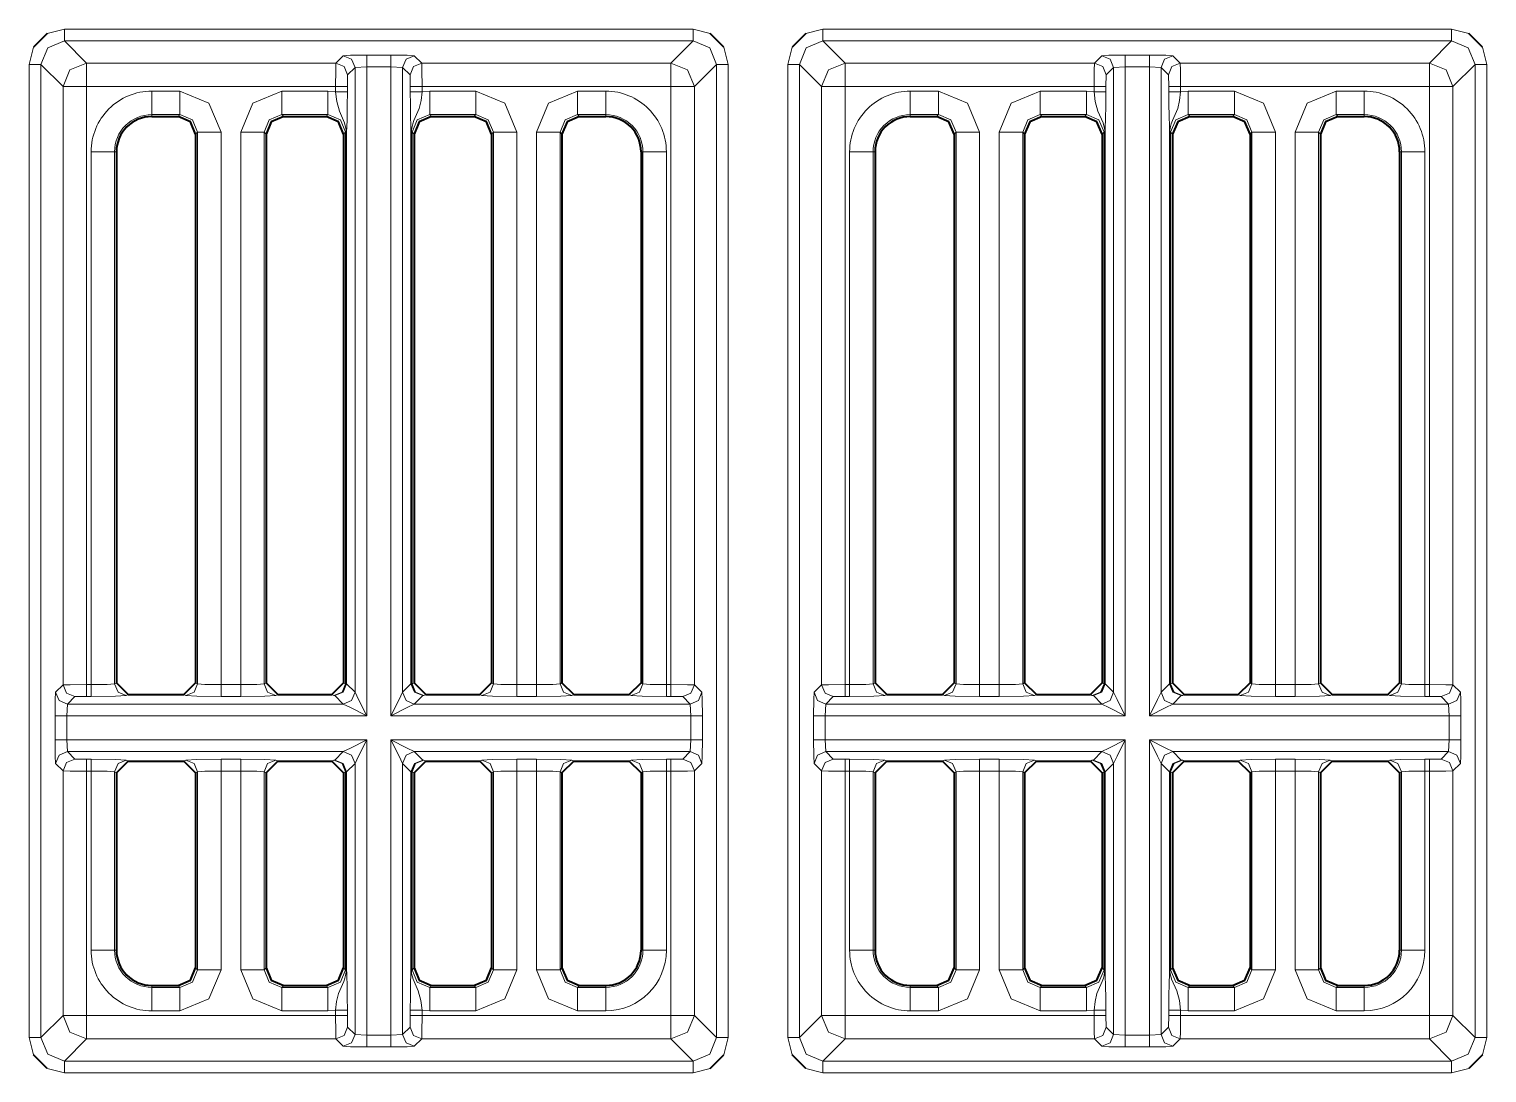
# Model space of a CAD drawing. Header units: millimetres. Extents: x 0 to 2941, y -405 to 1422.
# Drawn here: x 451.8 to 513.9, y 948 to 992.4 of the extents above; entities that cross this region are included whole.
import ezdxf

# ---------------------------------------------------------------- set-up
doc = ezdxf.new("R2010")
doc.units = ezdxf.units.MM
doc.layers.add('FINE', color=9, linetype='Continuous')
doc.layers.add('OUTLINE', color=7, linetype='Continuous')

msp = doc.modelspace()

# ---------------------------------------------------------------- linework, layer by layer
at = {"layer": 'FINE', "lineweight": 9}
for p, q in [((484.852, 992.239), (485.579, 992.427)), ((485.579, 992.427), (512.354, 992.427)), ((512.354, 992.427), (513.081, 992.239)), ((453.279, 991.927), (454.223, 990.984)), ((480.054, 991.927), (453.279, 991.927)), ((466.157, 991.325), (467.182, 991.325)), ((479.11, 990.984), (480.054, 991.927)), ((481.366, 991.655), (481.553, 990.928)), ((484.08, 990.928), (484.268, 991.655)), ((485.579, 991.927), (486.523, 990.984)), ((498.457, 991.325), (499.483, 991.325)), ((466.157, 990.824), (465.657, 990.799)), ((465.657, 964.201), (465.657, 990.799)), ((467.682, 990.799), (467.182, 990.824)), ((467.682, 990.799), (467.682, 964.201)), ((467.998, 990.484), (467.682, 990.799)), ((468.182, 991.299), (468.497, 990.984)), ((468.497, 990.984), (479.11, 990.984)), ((481.054, 990.928), (480.11, 989.984)), ((481.054, 949.503), (481.054, 990.928)), ((484.08, 949.503), (484.08, 990.928)), ((484.579, 990.928), (484.579, 949.503)), ((485.523, 989.984), (484.579, 990.928)), ((486.523, 990.984), (497.142, 990.984)), ((497.142, 990.984), (497.457, 991.299)), ((498.457, 990.824), (497.957, 990.799)), ((498.457, 990.824), (498.457, 963.201)), ((499.982, 990.799), (499.483, 990.824)), ((500.298, 990.484), (499.982, 990.799)), ((500.482, 991.299), (500.797, 990.984)), ((500.797, 990.984), (511.41, 990.984)), ((513.354, 990.928), (512.41, 989.984)), ((513.354, 949.503), (513.354, 990.928)), ((468.01, 989.984), (467.998, 990.484)), ((497.642, 990.484), (497.629, 989.984)), ((500.31, 989.984), (500.298, 990.484)), ((454.223, 989.984), (454.223, 964.529)), ((464.829, 989.984), (454.223, 989.984)), ((456.998, 989.789), (458.202, 989.789)), ((462.537, 989.789), (464.502, 989.789)), ((464.502, 989.789), (464.829, 989.758)), ((464.829, 989.758), (464.829, 989.984)), ((465.329, 989.984), (465.329, 989.758)), ((468.01, 989.758), (468.01, 989.984)), ((468.51, 989.984), (468.51, 989.758)), ((468.51, 989.758), (468.837, 989.789)), ((468.837, 989.789), (470.802, 989.789)), ((475.137, 989.789), (476.335, 989.789)), ((486.523, 989.984), (486.523, 964.529)), ((497.129, 989.984), (486.523, 989.984)), ((489.299, 989.789), (490.502, 989.789)), ((494.837, 989.789), (496.802, 989.789)), ((496.802, 989.789), (497.129, 989.758)), ((497.129, 989.758), (497.129, 989.984)), ((497.629, 989.984), (497.629, 989.758)), ((500.31, 989.758), (500.31, 989.984)), ((511.41, 989.984), (500.81, 989.984)), ((500.81, 989.984), (500.81, 989.758)), ((500.81, 989.758), (501.137, 989.789)), ((501.137, 989.789), (503.102, 989.789)), ((507.437, 989.789), (508.635, 989.789)), ((511.41, 964.529), (511.41, 989.984)), ((512.41, 989.984), (512.41, 964.516)), ((456.998, 988.79), (456.998, 988.708)), ((458.202, 988.79), (456.998, 988.79)), ((458.121, 988.708), (458.202, 988.79)), ((464.502, 988.79), (462.537, 988.79)), ((462.537, 988.79), (462.619, 988.708)), ((464.421, 988.708), (464.502, 988.79)), ((468.837, 988.79), (468.919, 988.708)), ((470.802, 988.79), (468.837, 988.79)), ((470.721, 988.708), (470.802, 988.79)), ((476.335, 988.79), (475.137, 988.79)), ((475.137, 988.79), (475.219, 988.708)), ((476.335, 988.708), (476.335, 988.79)), ((489.299, 988.79), (489.299, 988.708)), ((494.837, 988.79), (494.919, 988.708)), ((496.802, 988.79), (494.837, 988.79)), ((496.721, 988.708), (496.802, 988.79)), ((508.635, 988.79), (507.437, 988.79)), ((507.437, 988.79), (507.519, 988.708)), ((508.635, 988.708), (508.635, 988.79)), ((458.951, 988.041), (458.87, 987.959)), ((458.951, 964.566), (458.951, 988.041)), ((460.79, 964.529), (460.79, 988.041)), ((461.788, 988.041), (461.788, 964.566)), ((461.87, 987.959), (461.788, 988.041)), ((465.251, 988.041), (465.17, 987.959)), ((465.283, 964.558), (465.283, 988.041)), ((465.3, 988.041), (465.3, 964.558)), ((468.04, 964.558), (468.04, 988.041)), ((468.056, 988.041), (468.056, 964.558)), ((468.088, 988.041), (468.088, 964.566)), ((468.17, 987.959), (468.088, 988.041)), ((471.551, 988.041), (471.47, 987.959)), ((471.551, 964.566), (471.551, 988.041)), ((472.55, 988.041), (472.55, 964.529)), ((473.39, 964.529), (473.39, 988.041)), ((474.388, 988.041), (474.388, 964.566)), ((474.47, 987.959), (474.388, 988.041)), ((491.251, 988.041), (491.17, 987.959)), ((491.251, 964.566), (491.251, 988.041)), ((492.25, 988.041), (492.25, 964.529)), ((493.09, 964.529), (493.09, 988.041)), ((494.17, 987.959), (494.088, 988.041)), ((497.551, 988.041), (497.47, 987.959)), ((497.551, 964.566), (497.551, 988.041)), ((497.583, 964.558), (497.583, 988.041)), ((500.34, 964.558), (500.34, 988.041)), ((500.356, 988.041), (500.356, 964.558)), ((500.47, 987.959), (500.388, 988.041)), ((504.85, 988.041), (504.85, 964.529)), ((506.77, 987.959), (506.688, 988.041)), ((454.419, 964.529), (454.419, 987.208)), ((455.417, 987.208), (455.417, 964.566)), ((455.498, 987.208), (455.417, 987.208)), ((477.916, 987.208), (477.835, 987.208)), ((477.916, 964.566), (477.916, 987.208)), ((486.719, 964.529), (486.719, 987.208)), ((487.799, 987.208), (487.717, 987.208)), ((510.216, 987.208), (510.135, 987.208)), ((510.216, 964.566), (510.216, 987.208)), ((511.215, 987.208), (511.215, 964.529)), ((453.723, 964.016), (453.408, 963.701)), ((454.223, 964.029), (453.723, 964.016)), ((454.223, 964.529), (454.419, 964.529)), ((454.419, 964.029), (454.223, 964.029)), ((455.417, 964.566), (455.498, 964.607)), ((455.999, 964.107), (455.916, 964.066)), ((458.452, 964.066), (458.37, 964.107)), ((458.87, 964.607), (458.951, 964.566)), ((460.79, 964.029), (459.95, 964.029)), ((461.788, 964.566), (461.87, 964.607)), ((462.37, 964.107), (462.288, 964.066)), ((464.752, 964.066), (464.67, 964.107)), ((464.8, 964.058), (464.752, 964.066)), ((465.157, 963.701), (464.8, 964.058)), ((465.251, 964.566), (465.283, 964.558)), ((465.3, 964.558), (465.657, 964.201)), ((467.682, 964.201), (468.04, 964.558)), ((468.056, 964.558), (468.088, 964.566)), ((468.088, 964.566), (468.17, 964.607)), ((468.539, 964.058), (468.182, 963.701)), ((468.588, 964.066), (468.539, 964.058)), ((468.67, 964.107), (468.588, 964.066)), ((471.052, 964.066), (470.97, 964.107)), ((471.47, 964.607), (471.551, 964.566)), ((472.55, 964.529), (473.39, 964.529)), ((473.39, 964.029), (472.55, 964.029)), ((474.388, 964.566), (474.47, 964.607)), ((474.97, 964.107), (474.888, 964.066)), ((477.417, 964.066), (477.335, 964.107)), ((477.835, 964.607), (477.916, 964.566)), ((479.11, 964.029), (478.915, 964.029)), ((479.61, 964.016), (479.11, 964.029)), ((479.925, 963.701), (479.61, 964.016)), ((486.023, 964.016), (485.708, 963.701)), ((486.523, 964.029), (486.023, 964.016)), ((486.523, 964.529), (486.719, 964.529)), ((486.719, 964.029), (486.523, 964.029)), ((488.298, 964.107), (488.216, 964.066)), ((490.752, 964.066), (490.67, 964.107)), ((491.17, 964.607), (491.251, 964.566)), ((492.25, 964.529), (493.09, 964.529)), ((493.09, 964.029), (492.25, 964.029)), ((494.67, 964.107), (494.588, 964.066)), ((497.052, 964.066), (496.97, 964.107)), ((497.1, 964.058), (497.052, 964.066)), ((497.457, 963.701), (497.1, 964.058)), ((497.47, 964.607), (497.551, 964.566)), ((497.551, 964.566), (497.583, 964.558)), ((500.356, 964.558), (500.388, 964.566)), ((500.839, 964.058), (500.482, 963.701)), ((500.888, 964.066), (500.839, 964.058)), ((500.97, 964.107), (500.888, 964.066)), ((504.85, 964.529), (505.69, 964.529)), ((505.69, 964.029), (504.85, 964.029)), ((507.27, 964.107), (507.187, 964.066)), ((509.717, 964.066), (509.635, 964.107)), ((510.135, 964.607), (510.216, 964.566)), ((511.215, 964.529), (511.41, 964.529)), ((511.41, 964.029), (511.215, 964.029)), ((511.91, 964.016), (511.41, 964.029)), ((512.225, 963.701), (511.91, 964.016)), ((512.41, 964.516), (512.725, 964.201)), ((453.408, 963.701), (453.382, 963.201)), ((465.157, 963.701), (453.408, 963.701)), ((479.925, 963.701), (468.182, 963.701)), ((479.951, 963.201), (479.925, 963.701)), ((485.708, 963.701), (485.682, 963.201)), ((497.457, 963.701), (485.708, 963.701)), ((512.225, 963.701), (500.482, 963.701)), ((512.251, 963.201), (512.225, 963.701)), ((452.883, 962.175), (452.883, 963.201)), ((453.382, 963.201), (466.157, 963.201)), ((453.382, 963.201), (453.382, 962.175)), ((467.182, 963.201), (479.951, 963.201)), ((479.951, 962.175), (479.951, 963.201)), ((480.451, 963.201), (480.451, 962.175)), ((485.182, 962.175), (485.182, 963.201)), ((485.682, 963.201), (498.457, 963.201)), ((485.682, 963.201), (485.682, 962.175)), ((499.483, 963.201), (512.251, 963.201)), ((512.251, 962.175), (512.251, 963.201)), ((512.751, 963.201), (512.751, 962.175)), ((466.157, 962.175), (453.382, 962.175)), ((453.382, 962.175), (453.408, 961.675)), ((466.157, 962.175), (466.157, 949.606)), ((479.951, 962.175), (467.182, 962.175)), ((467.182, 949.606), (467.182, 962.175)), ((479.925, 961.675), (479.951, 962.175)), ((485.682, 962.175), (485.708, 961.675)), ((498.457, 962.175), (485.682, 962.175)), ((512.251, 962.175), (499.483, 962.175)), ((512.225, 961.675), (512.251, 962.175)), ((453.408, 961.675), (465.157, 961.675)), ((453.408, 961.675), (453.723, 961.36)), ((464.8, 961.318), (465.157, 961.675)), ((468.182, 961.675), (468.539, 961.318)), ((468.182, 961.675), (479.925, 961.675)), ((479.61, 961.36), (479.925, 961.675)), ((485.708, 961.675), (486.023, 961.36)), ((485.708, 961.675), (497.457, 961.675)), ((497.1, 961.318), (497.457, 961.675)), ((500.482, 961.675), (500.839, 961.318)), ((500.482, 961.675), (512.225, 961.675)), ((511.91, 961.36), (512.225, 961.675)), ((453.223, 960.86), (452.908, 961.176)), ((453.723, 961.36), (454.223, 961.348)), ((454.223, 961.348), (454.419, 961.348)), ((455.916, 961.31), (455.999, 961.269)), ((458.37, 961.269), (458.452, 961.31)), ((459.95, 961.348), (460.79, 961.348)), ((462.288, 961.31), (462.37, 961.269)), ((464.67, 961.269), (464.752, 961.31)), ((464.752, 961.31), (464.8, 961.318)), ((467.682, 961.176), (467.682, 949.632)), ((468.04, 960.819), (467.682, 961.176)), ((468.539, 961.318), (468.588, 961.31)), ((468.588, 961.31), (468.67, 961.269)), ((470.97, 961.269), (471.052, 961.31)), ((472.55, 961.348), (473.39, 961.348)), ((474.888, 961.31), (474.97, 961.269)), ((477.335, 961.269), (477.417, 961.31)), ((478.915, 961.348), (479.11, 961.348)), ((479.11, 961.348), (479.61, 961.36)), ((480.425, 961.176), (480.11, 960.86)), ((486.023, 961.36), (486.523, 961.348)), ((486.523, 961.348), (486.719, 961.348)), ((488.216, 961.31), (488.298, 961.269)), ((490.67, 961.269), (490.752, 961.31)), ((492.25, 961.348), (493.09, 961.348)), ((494.588, 961.31), (494.67, 961.269)), ((496.97, 961.269), (497.052, 961.31)), ((497.052, 961.31), (497.1, 961.318)), ((500.34, 960.819), (499.982, 961.176)), ((499.982, 961.176), (499.982, 949.632)), ((503.27, 961.269), (503.352, 961.31)), ((504.85, 961.348), (505.69, 961.348)), ((507.187, 961.31), (507.27, 961.269)), ((509.635, 961.269), (509.717, 961.31)), ((453.223, 950.447), (453.223, 960.86)), ((455.417, 960.81), (455.417, 953.222)), ((455.498, 960.77), (455.417, 960.81)), ((458.951, 960.81), (458.87, 960.77)), ((458.951, 952.39), (458.951, 960.81)), ((459.95, 960.847), (459.95, 952.39)), ((461.87, 960.77), (461.788, 960.81)), ((465.251, 960.81), (465.17, 960.77)), ((465.251, 952.39), (465.251, 960.81)), ((465.3, 960.819), (465.3, 952.39)), ((468.04, 952.39), (468.04, 960.819)), ((468.056, 960.819), (468.056, 952.39)), ((468.088, 960.81), (468.056, 960.819)), ((468.088, 960.81), (468.088, 952.39)), ((468.17, 960.77), (468.088, 960.81)), ((471.551, 960.81), (471.47, 960.77)), ((471.551, 952.39), (471.551, 960.81)), ((472.55, 960.847), (472.55, 952.39)), ((473.39, 960.847), (472.55, 960.847)), ((473.39, 952.39), (473.39, 960.847)), ((474.388, 960.81), (474.388, 952.39)), ((474.47, 960.77), (474.388, 960.81)), ((477.916, 960.81), (477.835, 960.77)), ((477.916, 953.222), (477.916, 960.81)), ((479.11, 960.847), (478.915, 960.847)), ((478.915, 960.847), (478.915, 953.222)), ((480.11, 960.86), (480.11, 950.447)), ((486.523, 960.847), (486.523, 950.447)), ((486.719, 960.847), (486.523, 960.847)), ((486.719, 953.222), (486.719, 960.847)), ((487.799, 960.77), (487.717, 960.81)), ((487.717, 960.81), (487.717, 953.222)), ((491.251, 960.81), (491.17, 960.77)), ((491.251, 952.39), (491.251, 960.81)), ((492.25, 960.847), (492.25, 952.39)), ((494.088, 960.81), (494.088, 952.39)), ((494.17, 960.77), (494.088, 960.81)), ((497.551, 960.81), (497.47, 960.77)), ((497.583, 960.819), (497.551, 960.81)), ((497.551, 952.39), (497.551, 960.81)), ((497.583, 952.39), (497.583, 960.819)), ((497.6, 960.819), (497.6, 952.39)), ((500.34, 952.39), (500.34, 960.819)), ((500.356, 960.819), (500.356, 952.39)), ((500.388, 960.81), (500.356, 960.819)), ((500.47, 960.77), (500.388, 960.81)), ((505.69, 952.39), (505.69, 960.847)), ((511.41, 960.847), (511.215, 960.847)), ((511.215, 960.847), (511.215, 953.222)), ((511.41, 950.447), (511.41, 960.847)), ((455.417, 953.222), (455.498, 953.222)), ((477.835, 953.222), (477.916, 953.222)), ((487.717, 953.222), (487.799, 953.222)), ((510.135, 953.222), (510.216, 953.222)), ((458.87, 952.471), (458.951, 952.39)), ((465.17, 952.471), (465.251, 952.39)), ((468.088, 952.39), (468.17, 952.471)), ((471.47, 952.471), (471.551, 952.39)), ((474.388, 952.39), (474.47, 952.471)), ((491.17, 952.471), (491.251, 952.39)), ((494.088, 952.39), (494.17, 952.471)), ((497.47, 952.471), (497.551, 952.39)), ((500.388, 952.39), (500.47, 952.471)), ((503.77, 952.471), (503.851, 952.39)), ((456.998, 951.722), (456.998, 951.641)), ((456.998, 951.641), (458.202, 951.641)), ((458.202, 951.641), (458.121, 951.722)), ((468.919, 951.722), (468.837, 951.641)), ((468.837, 951.641), (470.802, 951.641)), ((470.802, 951.641), (470.721, 951.722)), ((475.219, 951.722), (475.137, 951.641)), ((475.137, 951.641), (476.335, 951.641)), ((476.335, 951.641), (476.335, 951.722)), ((489.299, 951.722), (489.299, 951.641)), ((489.299, 951.641), (490.502, 951.641)), ((490.502, 951.641), (490.421, 951.722)), ((494.919, 951.722), (494.837, 951.641)), ((494.837, 951.641), (496.802, 951.641)), ((496.802, 951.641), (496.721, 951.722)), ((501.219, 951.722), (501.137, 951.641)), ((501.137, 951.641), (503.102, 951.641)), ((503.102, 951.641), (503.021, 951.722)), ((507.519, 951.722), (507.437, 951.641)), ((507.437, 951.641), (508.635, 951.641)), ((508.635, 951.641), (508.635, 951.722)), ((452.28, 949.503), (453.223, 950.447)), ((458.202, 950.643), (456.998, 950.643)), ((465.329, 950.673), (465.329, 950.447)), ((465.329, 950.447), (465.342, 949.947)), ((467.998, 949.947), (468.01, 950.447)), ((468.01, 950.447), (468.01, 950.673)), ((468.51, 950.673), (468.51, 950.447)), ((468.837, 950.643), (468.51, 950.673)), ((470.802, 950.643), (468.837, 950.643)), ((476.335, 950.643), (475.137, 950.643)), ((480.11, 950.447), (481.054, 949.503)), ((484.579, 949.503), (485.523, 950.447)), ((486.523, 950.447), (497.129, 950.447)), ((490.502, 950.643), (489.299, 950.643)), ((496.802, 950.643), (494.837, 950.643)), ((497.629, 950.673), (497.629, 950.447)), ((497.629, 950.447), (497.642, 949.947)), ((500.298, 949.947), (500.31, 950.447)), ((500.31, 950.447), (500.31, 950.673)), ((500.81, 950.673), (500.81, 950.447)), ((501.137, 950.643), (500.81, 950.673)), ((500.81, 950.447), (511.41, 950.447)), ((503.102, 950.643), (501.137, 950.643)), ((508.635, 950.643), (507.437, 950.643)), ((512.41, 950.447), (513.354, 949.503)), ((465.342, 949.947), (465.657, 949.632)), ((467.682, 949.632), (467.998, 949.947)), ((497.642, 949.947), (497.957, 949.632)), ((499.982, 949.632), (500.298, 949.947)), ((451.968, 948.776), (451.78, 949.503)), ((465.657, 949.632), (466.157, 949.606)), ((466.157, 949.606), (467.182, 949.606)), ((467.182, 949.106), (466.157, 949.106)), ((467.182, 949.606), (467.682, 949.632)), ((468.497, 949.447), (468.182, 949.132)), ((479.11, 949.447), (468.497, 949.447)), ((480.054, 948.503), (479.11, 949.447)), ((484.268, 948.776), (484.08, 949.503)), ((486.523, 949.447), (485.579, 948.503)), ((497.142, 949.447), (486.523, 949.447)), ((497.957, 949.632), (498.457, 949.606)), ((499.483, 949.606), (499.982, 949.632)), ((500.797, 949.447), (500.482, 949.132)), ((511.41, 949.447), (500.797, 949.447)), ((512.354, 948.503), (511.41, 949.447)), ((513.853, 949.503), (513.665, 948.776)), ((453.279, 948.503), (480.054, 948.503)), ((485.579, 948.503), (512.354, 948.503)), ((453.279, 948.003), (452.552, 948.191)), ((480.054, 948.003), (453.279, 948.003)), ((480.781, 948.191), (480.054, 948.003)), ((485.579, 948.003), (484.852, 948.191))]:
    msp.add_line(p, q, dxfattribs=at)
for points in [[(452.552, 992.239), (453.279, 992.427), (480.054, 992.427), (480.781, 992.239)], [(453.279, 992.427), (453.279, 992.078), (453.279, 991.927)], [(480.054, 992.427), (480.054, 992.078), (480.054, 991.927)], [(485.579, 992.427), (485.579, 992.078), (485.579, 991.927)], [(512.354, 992.427), (512.354, 992.078), (512.354, 991.927)], [(451.78, 949.503), (451.78, 990.928), (451.968, 991.655)], [(453.279, 991.927), (452.572, 991.635), (452.28, 990.928)], [(465.157, 991.299), (465.459, 991.317), (466.157, 991.325)], [(466.157, 990.824), (466.157, 991.174), (466.157, 991.325)], [(467.182, 990.824), (467.182, 991.174), (467.182, 991.325)], [(467.182, 991.325), (467.88, 991.317), (468.182, 991.299)], [(481.054, 990.928), (480.761, 991.635), (480.054, 991.927)], [(485.579, 991.927), (484.872, 991.635), (484.579, 990.928)], [(511.41, 990.984), (512.354, 991.927), (485.579, 991.927)], [(497.457, 991.299), (497.759, 991.317), (498.457, 991.325)], [(498.457, 990.824), (498.457, 991.174), (498.457, 991.325)], [(499.483, 990.824), (499.483, 991.174), (499.483, 991.325)], [(499.483, 991.325), (500.18, 991.317), (500.482, 991.299)], [(513.354, 990.928), (513.061, 991.635), (512.354, 991.927)], [(513.665, 991.655), (513.853, 990.928), (513.853, 949.503)], [(451.78, 990.928), (452.129, 990.928), (452.28, 990.928)], [(453.223, 989.984), (452.28, 990.928), (452.28, 949.503)], [(453.223, 989.984), (453.516, 990.691), (454.223, 990.984)], [(454.223, 990.984), (464.842, 990.984), (465.157, 991.299)], [(454.223, 990.984), (454.223, 990.682), (454.223, 989.984)], [(464.829, 989.984), (464.833, 990.682), (464.842, 990.984)], [(465.342, 990.484), (465.195, 990.837), (464.842, 990.984)], [(465.657, 990.799), (465.51, 991.152), (465.157, 991.299)], [(465.657, 990.799), (465.342, 990.484), (465.329, 989.984)], [(467.182, 963.201), (467.182, 990.824), (466.157, 990.824), (466.157, 963.201)], [(467.682, 990.799), (467.829, 991.152), (468.182, 991.299)], [(467.998, 990.484), (468.144, 990.837), (468.497, 990.984)], [(468.497, 990.984), (468.507, 990.682), (468.51, 989.984)], [(479.11, 990.984), (479.817, 990.691), (480.11, 989.984)], [(479.11, 990.984), (479.11, 990.682), (479.11, 989.984)], [(481.054, 990.928), (481.205, 990.928), (481.553, 990.928)], [(481.553, 990.928), (481.553, 949.503), (481.366, 948.776)], [(484.08, 990.928), (484.429, 990.928), (484.579, 990.928)], [(485.523, 989.984), (485.816, 990.691), (486.523, 990.984)], [(486.523, 990.984), (486.523, 990.682), (486.523, 989.984)], [(497.129, 989.984), (497.133, 990.682), (497.142, 990.984)], [(497.642, 990.484), (497.495, 990.837), (497.142, 990.984)], [(497.957, 990.799), (497.81, 991.152), (497.457, 991.299)], [(497.6, 988.041), (497.6, 964.558), (497.957, 964.201), (497.957, 990.799), (497.642, 990.484)], [(499.483, 963.201), (499.483, 990.824), (498.457, 990.824)], [(499.982, 990.799), (500.129, 991.152), (500.482, 991.299)], [(499.982, 990.799), (499.982, 964.201), (500.34, 964.558)], [(500.298, 990.484), (500.444, 990.837), (500.797, 990.984)], [(500.797, 990.984), (500.806, 990.682), (500.81, 989.984)], [(511.41, 990.984), (512.117, 990.691), (512.41, 989.984)], [(511.41, 990.984), (511.41, 990.682), (511.41, 989.984)], [(513.354, 990.928), (513.504, 990.928), (513.853, 990.928)], [(452.908, 964.201), (453.223, 964.516), (453.223, 989.984)], [(453.223, 989.984), (453.525, 989.984), (454.223, 989.984)], [(456.998, 989.789), (456.998, 989.1), (456.998, 988.79)], [(458.202, 989.789), (458.202, 989.1), (458.202, 988.79)], [(458.202, 989.789), (459.438, 989.277), (459.95, 988.041)], [(460.79, 988.041), (461.301, 989.277), (462.537, 989.789)], [(462.537, 988.79), (462.537, 989.1), (462.537, 989.789)], [(464.502, 988.79), (464.502, 989.1), (464.502, 989.789)], [(465.329, 989.984), (465.178, 989.984), (464.829, 989.984)], [(465.329, 989.758), (465.178, 989.758), (464.829, 989.758)], [(465.283, 988.041), (465.281, 988.111), (465.272, 988.198), (465.212, 988.438), (464.99, 988.937), (464.879, 989.351), (464.829, 989.758)], [(465.329, 989.758), (465.326, 989.166), (465.317, 988.618), (465.304, 988.21), (465.3, 988.102), (465.3, 988.068), (465.3, 988.041)], [(468.01, 989.984), (468.161, 989.984), (468.51, 989.984)], [(468.01, 989.758), (468.161, 989.758), (468.51, 989.758)], [(468.04, 988.041), (468.04, 988.053), (468.039, 988.081), (468.038, 988.14), (468.036, 988.189), (468.034, 988.263), (468.02, 988.757), (468.013, 989.227), (468.01, 989.758)], [(468.51, 989.758), (468.467, 989.394), (468.389, 989.051), (468.164, 988.533), (468.114, 988.396), (468.084, 988.289), (468.061, 988.143), (468.057, 988.074), (468.056, 988.041)], [(479.11, 964.529), (479.11, 989.984), (468.51, 989.984)], [(468.837, 988.79), (468.837, 989.1), (468.837, 989.789)], [(470.802, 988.79), (470.802, 989.1), (470.802, 989.789)], [(470.802, 989.789), (472.038, 989.277), (472.55, 988.041)], [(473.39, 988.041), (473.901, 989.277), (475.137, 989.789)], [(475.137, 988.79), (475.137, 989.1), (475.137, 989.789)], [(476.335, 988.79), (476.335, 989.1), (476.335, 989.789)], [(479.11, 989.984), (479.808, 989.984), (480.11, 989.984)], [(480.11, 989.984), (480.11, 964.516), (480.425, 964.201)], [(485.208, 964.201), (485.523, 964.516), (485.523, 989.984)], [(485.523, 989.984), (485.825, 989.984), (486.523, 989.984)], [(489.299, 989.789), (489.299, 989.1), (489.299, 988.79)], [(490.502, 989.789), (490.502, 989.1), (490.502, 988.79)], [(490.502, 989.789), (491.738, 989.277), (492.25, 988.041)], [(493.09, 988.041), (493.601, 989.277), (494.837, 989.789)], [(494.837, 988.79), (494.837, 989.1), (494.837, 989.789)], [(496.802, 988.79), (496.802, 989.1), (496.802, 989.789)], [(497.629, 989.984), (497.478, 989.984), (497.129, 989.984)], [(497.629, 989.758), (497.478, 989.758), (497.129, 989.758)], [(497.583, 988.041), (497.581, 988.111), (497.572, 988.198), (497.512, 988.438), (497.29, 988.937), (497.179, 989.351), (497.129, 989.758)], [(497.629, 989.758), (497.626, 989.166), (497.616, 988.618), (497.604, 988.21), (497.6, 988.102), (497.6, 988.068), (497.6, 988.041)], [(500.31, 989.984), (500.461, 989.984), (500.81, 989.984)], [(500.31, 989.758), (500.461, 989.758), (500.81, 989.758)], [(500.34, 988.041), (500.34, 988.053), (500.339, 988.081), (500.338, 988.14), (500.336, 988.189), (500.334, 988.263), (500.32, 988.757), (500.313, 989.227), (500.31, 989.758)], [(500.81, 989.758), (500.767, 989.394), (500.689, 989.051), (500.465, 988.533), (500.413, 988.396), (500.384, 988.289), (500.361, 988.143), (500.357, 988.074), (500.356, 988.041)], [(501.137, 988.79), (501.137, 989.1), (501.137, 989.789)], [(503.102, 988.79), (503.102, 989.1), (503.102, 989.789)], [(503.102, 989.789), (504.338, 989.277), (504.85, 988.041)], [(505.69, 964.529), (505.69, 988.041), (506.201, 989.277), (507.437, 989.789)], [(507.437, 988.79), (507.437, 989.1), (507.437, 989.789)], [(508.635, 988.79), (508.635, 989.1), (508.635, 989.789)], [(511.41, 989.984), (512.108, 989.984), (512.41, 989.984)], [(458.951, 988.041), (458.733, 988.572), (458.202, 988.79)], [(462.537, 988.79), (462.006, 988.572), (461.788, 988.041)], [(465.251, 988.041), (465.033, 988.572), (464.502, 988.79)], [(468.837, 988.79), (468.306, 988.572), (468.088, 988.041)], [(471.551, 988.041), (471.333, 988.572), (470.802, 988.79)], [(475.137, 988.79), (474.606, 988.572), (474.388, 988.041)], [(490.421, 988.708), (490.502, 988.79), (489.299, 988.79)], [(491.251, 988.041), (491.033, 988.572), (490.502, 988.79)], [(494.837, 988.79), (494.306, 988.572), (494.088, 988.041)], [(497.551, 988.041), (497.333, 988.572), (496.802, 988.79)], [(501.137, 988.79), (500.606, 988.572), (500.388, 988.041)], [(503.021, 988.708), (503.102, 988.79), (501.137, 988.79), (501.219, 988.708)], [(503.851, 988.041), (503.633, 988.572), (503.102, 988.79)], [(507.437, 988.79), (506.906, 988.572), (506.688, 988.041)], [(459.95, 988.041), (459.261, 988.041), (458.951, 988.041)], [(459.95, 988.041), (459.95, 964.529), (460.79, 964.529)], [(460.79, 988.041), (461.478, 988.041), (461.788, 988.041)], [(465.17, 964.607), (465.251, 964.566), (465.251, 988.041)], [(465.251, 988.041), (465.262, 988.041), (465.283, 988.041)], [(465.3, 988.041), (465.295, 988.041), (465.283, 988.041)], [(468.04, 988.041), (468.045, 988.041), (468.056, 988.041)], [(468.056, 988.041), (468.078, 988.041), (468.088, 988.041)], [(471.551, 988.041), (471.861, 988.041), (472.55, 988.041)], [(474.388, 988.041), (474.078, 988.041), (473.39, 988.041)], [(492.25, 988.041), (491.561, 988.041), (491.251, 988.041)], [(493.09, 988.041), (493.778, 988.041), (494.088, 988.041)], [(494.088, 988.041), (494.088, 964.566), (494.17, 964.607)], [(497.551, 988.041), (497.562, 988.041), (497.583, 988.041)], [(497.6, 988.041), (497.595, 988.041), (497.583, 988.041)], [(500.34, 988.041), (500.344, 988.041), (500.356, 988.041)], [(500.356, 988.041), (500.377, 988.041), (500.388, 988.041)], [(500.388, 988.041), (500.388, 964.566), (500.47, 964.607)], [(503.77, 964.607), (503.851, 964.566), (503.851, 988.041), (503.77, 987.959)], [(503.851, 988.041), (504.161, 988.041), (504.85, 988.041)], [(505.69, 988.041), (506.378, 988.041), (506.688, 988.041)], [(506.688, 988.041), (506.688, 964.566), (506.77, 964.607)], [(455.417, 987.208), (455.107, 987.208), (454.419, 987.208)], [(478.915, 987.208), (478.226, 987.208), (477.916, 987.208)], [(478.915, 987.208), (478.915, 964.529), (479.11, 964.529)], [(487.717, 987.208), (487.407, 987.208), (486.719, 987.208)], [(487.717, 987.208), (487.717, 964.566), (487.799, 964.607)], [(510.216, 987.208), (510.526, 987.208), (511.215, 987.208)], [(452.883, 963.201), (452.89, 963.899), (452.908, 964.201)], [(453.408, 963.701), (453.055, 963.847), (452.908, 964.201)], [(453.223, 964.516), (453.525, 964.525), (454.223, 964.529)], [(453.723, 964.016), (453.37, 964.163), (453.223, 964.516)], [(454.223, 964.029), (454.223, 964.18), (454.223, 964.529)], [(454.419, 964.529), (455.107, 964.54), (455.417, 964.566)], [(454.419, 964.029), (454.419, 964.18), (454.419, 964.529)], [(455.916, 964.066), (455.451, 964.04), (454.419, 964.029)], [(455.916, 964.066), (455.564, 964.213), (455.417, 964.566)], [(458.452, 964.066), (458.804, 964.213), (458.951, 964.566)], [(459.95, 964.029), (458.917, 964.04), (458.452, 964.066)], [(458.951, 964.566), (459.261, 964.54), (459.95, 964.529)], [(459.95, 964.029), (459.95, 964.18), (459.95, 964.529)], [(460.79, 964.529), (461.478, 964.54), (461.788, 964.566)], [(460.79, 964.029), (460.79, 964.18), (460.79, 964.529)], [(462.288, 964.066), (461.822, 964.04), (460.79, 964.029)], [(462.288, 964.066), (461.935, 964.213), (461.788, 964.566)], [(465.251, 964.566), (465.104, 964.213), (464.752, 964.066)], [(465.283, 964.558), (465.14, 964.206), (464.8, 964.058)], [(465.3, 964.558), (465.153, 964.205), (464.8, 964.058)], [(465.657, 964.201), (465.51, 963.847), (465.157, 963.701)], [(465.283, 964.558), (465.295, 964.558), (465.3, 964.558)], [(465.657, 964.201), (465.808, 963.899), (466.157, 963.201)], [(467.182, 963.201), (467.531, 963.899), (467.682, 964.201)], [(468.182, 963.701), (467.829, 963.847), (467.682, 964.201)], [(468.539, 964.058), (468.186, 964.205), (468.04, 964.558)], [(468.04, 964.558), (468.045, 964.558), (468.056, 964.558)], [(468.539, 964.058), (468.199, 964.206), (468.056, 964.558)], [(468.588, 964.066), (468.235, 964.213), (468.088, 964.566)], [(471.052, 964.066), (471.405, 964.213), (471.551, 964.566)], [(472.55, 964.029), (471.517, 964.04), (471.052, 964.066)], [(471.551, 964.566), (471.861, 964.54), (472.55, 964.529)], [(472.55, 964.029), (472.55, 964.18), (472.55, 964.529)], [(473.39, 964.529), (474.078, 964.54), (474.388, 964.566)], [(473.39, 964.029), (473.39, 964.18), (473.39, 964.529)], [(474.888, 964.066), (474.422, 964.04), (473.39, 964.029)], [(474.888, 964.066), (474.535, 964.213), (474.388, 964.566)], [(477.417, 964.066), (477.769, 964.213), (477.916, 964.566)], [(478.915, 964.029), (477.882, 964.04), (477.417, 964.066)], [(477.916, 964.566), (478.226, 964.54), (478.915, 964.529)], [(478.915, 964.029), (478.915, 964.18), (478.915, 964.529)], [(479.11, 964.029), (479.11, 964.18), (479.11, 964.529)], [(479.11, 964.529), (479.808, 964.525), (480.11, 964.516)], [(479.61, 964.016), (479.963, 964.163), (480.11, 964.516)], [(479.925, 963.701), (480.279, 963.847), (480.425, 964.201)], [(480.425, 964.201), (480.443, 963.899), (480.451, 963.201)], [(485.182, 963.201), (485.19, 963.899), (485.208, 964.201)], [(485.208, 964.201), (485.355, 963.847), (485.708, 963.701)], [(485.523, 964.516), (485.825, 964.525), (486.523, 964.529)], [(485.523, 964.516), (485.67, 964.163), (486.023, 964.016)], [(486.523, 964.529), (486.523, 964.18), (486.523, 964.029)], [(486.719, 964.529), (487.407, 964.54), (487.717, 964.566)], [(486.719, 964.529), (486.719, 964.18), (486.719, 964.029)], [(488.216, 964.066), (487.751, 964.04), (486.719, 964.029)], [(487.717, 964.566), (487.864, 964.213), (488.216, 964.066)], [(490.752, 964.066), (491.104, 964.213), (491.251, 964.566)], [(492.25, 964.029), (491.217, 964.04), (490.752, 964.066)], [(491.251, 964.566), (491.561, 964.54), (492.25, 964.529)], [(492.25, 964.029), (492.25, 964.18), (492.25, 964.529)], [(493.09, 964.529), (493.778, 964.54), (494.088, 964.566)], [(493.09, 964.029), (493.09, 964.18), (493.09, 964.529)], [(494.588, 964.066), (494.122, 964.04), (493.09, 964.029)], [(494.588, 964.066), (494.235, 964.213), (494.088, 964.566)], [(497.551, 964.566), (497.405, 964.213), (497.052, 964.066)], [(497.583, 964.558), (497.44, 964.206), (497.1, 964.058)], [(497.6, 964.558), (497.453, 964.205), (497.1, 964.058)], [(497.957, 964.201), (497.81, 963.847), (497.457, 963.701)], [(497.583, 964.558), (497.595, 964.558), (497.6, 964.558)], [(497.957, 964.201), (498.108, 963.899), (498.457, 963.201)], [(499.483, 963.201), (499.831, 963.899), (499.982, 964.201)], [(500.482, 963.701), (500.129, 963.847), (499.982, 964.201)], [(500.839, 964.058), (500.486, 964.205), (500.34, 964.558)], [(500.34, 964.558), (500.344, 964.558), (500.356, 964.558)], [(500.839, 964.058), (500.499, 964.206), (500.356, 964.558)], [(500.888, 964.066), (500.535, 964.213), (500.388, 964.566)], [(504.85, 964.029), (503.817, 964.04), (503.352, 964.066), (503.27, 964.107)], [(503.352, 964.066), (503.704, 964.213), (503.851, 964.566)], [(503.851, 964.566), (504.161, 964.54), (504.85, 964.529)], [(504.85, 964.029), (504.85, 964.18), (504.85, 964.529)], [(505.69, 964.529), (506.378, 964.54), (506.688, 964.566)], [(505.69, 964.029), (505.69, 964.18), (505.69, 964.529)], [(507.187, 964.066), (506.722, 964.04), (505.69, 964.029)], [(507.187, 964.066), (506.835, 964.213), (506.688, 964.566)], [(509.717, 964.066), (510.07, 964.213), (510.216, 964.566)], [(511.215, 964.029), (510.182, 964.04), (509.717, 964.066)], [(510.216, 964.566), (510.526, 964.54), (511.215, 964.529)], [(511.215, 964.029), (511.215, 964.18), (511.215, 964.529)], [(511.41, 964.029), (511.41, 964.18), (511.41, 964.529)], [(511.41, 964.529), (512.108, 964.525), (512.41, 964.516)], [(511.91, 964.016), (512.263, 964.163), (512.41, 964.516)], [(512.225, 963.701), (512.579, 963.847), (512.725, 964.201)], [(512.725, 964.201), (512.743, 963.899), (512.751, 963.201)], [(466.157, 963.201), (465.459, 963.55), (465.157, 963.701)], [(468.182, 963.701), (467.88, 963.55), (467.182, 963.201)], [(498.457, 963.201), (497.759, 963.55), (497.457, 963.701)], [(500.482, 963.701), (500.18, 963.55), (499.483, 963.201)], [(453.382, 963.201), (453.034, 963.201), (452.883, 963.201)], [(479.951, 963.201), (480.3, 963.201), (480.451, 963.201)], [(485.182, 963.201), (485.333, 963.201), (485.682, 963.201)], [(512.251, 963.201), (512.6, 963.201), (512.751, 963.201)], [(453.382, 962.175), (453.034, 962.175), (452.883, 962.175)], [(452.908, 961.176), (452.89, 961.477), (452.883, 962.175)], [(465.157, 961.675), (465.459, 961.826), (466.157, 962.175)], [(466.157, 962.175), (465.808, 961.477), (465.657, 961.176)], [(467.182, 962.175), (467.88, 961.826), (468.182, 961.675)], [(467.682, 961.176), (467.531, 961.477), (467.182, 962.175)], [(479.951, 962.175), (480.3, 962.175), (480.451, 962.175)], [(480.451, 962.175), (480.443, 961.477), (480.425, 961.176)], [(485.182, 962.175), (485.333, 962.175), (485.682, 962.175)], [(485.208, 961.176), (485.19, 961.477), (485.182, 962.175)], [(497.457, 961.675), (497.759, 961.826), (498.457, 962.175)], [(498.457, 962.175), (498.108, 961.477), (497.957, 961.176)], [(498.457, 962.175), (498.457, 949.606), (499.483, 949.606), (499.483, 962.175)], [(499.982, 961.176), (499.831, 961.477), (499.483, 962.175)], [(499.483, 962.175), (500.18, 961.826), (500.482, 961.675)], [(512.251, 962.175), (512.6, 962.175), (512.751, 962.175)], [(512.751, 962.175), (512.743, 961.477), (512.725, 961.176)], [(453.408, 961.675), (453.055, 961.529), (452.908, 961.176)], [(465.157, 961.675), (465.51, 961.529), (465.657, 961.176)], [(467.682, 961.176), (467.829, 961.529), (468.182, 961.675)], [(479.925, 961.675), (480.279, 961.529), (480.425, 961.176)], [(485.208, 961.176), (485.355, 961.529), (485.708, 961.675)], [(497.457, 961.675), (497.81, 961.529), (497.957, 961.176)], [(499.982, 961.176), (500.129, 961.529), (500.482, 961.675)], [(512.225, 961.675), (512.579, 961.529), (512.725, 961.176)], [(453.723, 961.36), (453.37, 961.214), (453.223, 960.86)], [(454.223, 961.348), (454.223, 961.196), (454.223, 960.847)], [(454.419, 961.348), (454.419, 961.196), (454.419, 960.847)], [(454.419, 961.348), (455.451, 961.337), (455.916, 961.31)], [(455.916, 961.31), (455.564, 961.164), (455.417, 960.81)], [(458.452, 961.31), (458.917, 961.337), (459.95, 961.348)], [(458.951, 960.81), (458.804, 961.164), (458.452, 961.31)], [(459.95, 960.847), (459.95, 961.196), (459.95, 961.348)], [(460.79, 960.847), (460.79, 961.196), (460.79, 961.348)], [(460.79, 961.348), (461.822, 961.337), (462.288, 961.31)], [(461.788, 960.81), (461.935, 961.164), (462.288, 961.31)], [(464.752, 961.31), (465.104, 961.164), (465.251, 960.81)], [(464.8, 961.318), (465.14, 961.171), (465.283, 960.819)], [(464.8, 961.318), (465.153, 961.172), (465.3, 960.819)], [(465.657, 949.632), (465.657, 961.176), (465.3, 960.819)], [(468.04, 960.819), (468.186, 961.172), (468.539, 961.318)], [(468.056, 960.819), (468.199, 961.171), (468.539, 961.318)], [(468.088, 960.81), (468.235, 961.164), (468.588, 961.31)], [(471.052, 961.31), (471.517, 961.337), (472.55, 961.348)], [(471.551, 960.81), (471.405, 961.164), (471.052, 961.31)], [(472.55, 960.847), (472.55, 961.196), (472.55, 961.348)], [(473.39, 960.847), (473.39, 961.196), (473.39, 961.348)], [(473.39, 961.348), (474.422, 961.337), (474.888, 961.31)], [(474.388, 960.81), (474.535, 961.164), (474.888, 961.31)], [(477.417, 961.31), (477.882, 961.337), (478.915, 961.348)], [(477.417, 961.31), (477.769, 961.164), (477.916, 960.81)], [(478.915, 961.348), (478.915, 961.196), (478.915, 960.847)], [(479.11, 961.348), (479.11, 961.196), (479.11, 960.847)], [(479.61, 961.36), (479.963, 961.214), (480.11, 960.86)], [(485.523, 950.447), (485.523, 960.86), (485.208, 961.176)], [(485.523, 960.86), (485.67, 961.214), (486.023, 961.36)], [(486.523, 960.847), (486.523, 961.196), (486.523, 961.348)], [(486.719, 960.847), (486.719, 961.196), (486.719, 961.348)], [(486.719, 961.348), (487.751, 961.337), (488.216, 961.31)], [(487.717, 960.81), (487.864, 961.164), (488.216, 961.31)], [(490.752, 961.31), (491.217, 961.337), (492.25, 961.348)], [(491.251, 960.81), (491.104, 961.164), (490.752, 961.31)], [(492.25, 960.847), (492.25, 961.196), (492.25, 961.348)], [(493.09, 960.847), (493.09, 961.196), (493.09, 961.348)], [(493.09, 961.348), (494.122, 961.337), (494.588, 961.31)], [(494.088, 960.81), (494.235, 961.164), (494.588, 961.31)], [(497.052, 961.31), (497.405, 961.164), (497.551, 960.81)], [(497.1, 961.318), (497.453, 961.172), (497.6, 960.819)], [(497.1, 961.318), (497.44, 961.171), (497.583, 960.819)], [(497.957, 949.632), (497.957, 961.176), (497.6, 960.819)], [(500.34, 960.819), (500.486, 961.172), (500.839, 961.318)], [(500.356, 960.819), (500.499, 961.171), (500.839, 961.318)], [(500.388, 960.81), (500.535, 961.164), (500.888, 961.31)], [(500.839, 961.318), (500.888, 961.31), (500.97, 961.269)], [(503.352, 961.31), (503.817, 961.337), (504.85, 961.348)], [(503.851, 960.81), (503.704, 961.164), (503.352, 961.31)], [(504.85, 960.847), (504.85, 961.196), (504.85, 961.348)], [(505.69, 960.847), (505.69, 961.196), (505.69, 961.348)], [(505.69, 961.348), (506.722, 961.337), (507.187, 961.31)], [(506.688, 960.81), (506.835, 961.164), (507.187, 961.31)], [(509.717, 961.31), (510.182, 961.337), (511.215, 961.348)], [(509.717, 961.31), (510.07, 961.164), (510.216, 960.81)], [(511.215, 961.348), (511.41, 961.348), (511.91, 961.36)], [(511.215, 961.348), (511.215, 961.196), (511.215, 960.847)], [(511.41, 961.348), (511.41, 961.196), (511.41, 960.847)], [(511.91, 961.36), (512.263, 961.214), (512.41, 960.86)], [(512.725, 961.176), (512.41, 960.86), (512.41, 950.447)], [(454.223, 960.847), (453.525, 960.851), (453.223, 960.86)], [(454.419, 953.222), (454.419, 960.847), (454.223, 960.847)], [(454.223, 960.847), (454.223, 950.447), (464.829, 950.447), (464.829, 950.673)], [(455.417, 960.81), (455.107, 960.837), (454.419, 960.847)], [(459.95, 960.847), (459.261, 960.837), (458.951, 960.81)], [(460.79, 952.39), (460.79, 960.847), (459.95, 960.847)], [(461.788, 960.81), (461.478, 960.837), (460.79, 960.847)], [(461.788, 960.81), (461.788, 952.39), (461.87, 952.471)], [(465.283, 952.39), (465.283, 960.819), (465.251, 960.81)], [(465.3, 960.819), (465.295, 960.819), (465.283, 960.819)], [(468.056, 960.819), (468.045, 960.819), (468.04, 960.819)], [(468.51, 950.447), (479.11, 950.447), (479.11, 960.847)], [(472.55, 960.847), (471.861, 960.837), (471.551, 960.81)], [(474.388, 960.81), (474.078, 960.837), (473.39, 960.847)], [(478.915, 960.847), (478.226, 960.837), (477.916, 960.81)], [(480.11, 960.86), (479.808, 960.851), (479.11, 960.847)], [(486.523, 960.847), (485.825, 960.851), (485.523, 960.86)], [(487.717, 960.81), (487.407, 960.837), (486.719, 960.847)], [(492.25, 960.847), (491.561, 960.837), (491.251, 960.81)], [(493.09, 952.39), (493.09, 960.847), (492.25, 960.847)], [(494.088, 960.81), (493.778, 960.837), (493.09, 960.847)], [(497.6, 960.819), (497.595, 960.819), (497.583, 960.819)], [(500.356, 960.819), (500.344, 960.819), (500.34, 960.819)], [(500.388, 960.81), (500.388, 952.39), (500.606, 951.859), (501.137, 951.641)], [(503.851, 952.39), (503.851, 960.81), (503.77, 960.77)], [(504.85, 960.847), (504.161, 960.837), (503.851, 960.81)], [(505.69, 960.847), (504.85, 960.847), (504.85, 952.39)], [(506.688, 960.81), (506.378, 960.837), (505.69, 960.847)], [(506.77, 960.77), (506.688, 960.81), (506.688, 952.39), (506.77, 952.471)], [(510.216, 953.222), (510.216, 960.81), (510.135, 960.77)], [(511.215, 960.847), (510.526, 960.837), (510.216, 960.81)], [(512.41, 960.86), (512.108, 960.851), (511.41, 960.847)], [(455.417, 953.222), (455.107, 953.222), (454.419, 953.222)], [(478.915, 953.222), (478.226, 953.222), (477.916, 953.222)], [(487.717, 953.222), (487.407, 953.222), (486.719, 953.222)], [(510.216, 953.222), (510.526, 953.222), (511.215, 953.222)], [(458.202, 951.641), (458.733, 951.859), (458.951, 952.39)], [(459.95, 952.39), (459.438, 951.154), (458.202, 950.643)], [(459.95, 952.39), (459.261, 952.39), (458.951, 952.39)], [(460.79, 952.39), (461.478, 952.39), (461.788, 952.39)], [(462.537, 950.643), (461.301, 951.154), (460.79, 952.39)], [(461.788, 952.39), (462.006, 951.859), (462.537, 951.641)], [(464.502, 951.641), (465.033, 951.859), (465.251, 952.39)], [(464.829, 950.673), (464.872, 951.037), (464.95, 951.38), (465.175, 951.898), (465.226, 952.035), (465.255, 952.141), (465.278, 952.287), (465.283, 952.357), (465.283, 952.39)], [(465.251, 952.39), (465.262, 952.39), (465.283, 952.39)], [(465.3, 952.39), (465.295, 952.39), (465.283, 952.39)], [(465.3, 952.39), (465.3, 952.378), (465.3, 952.35), (465.301, 952.291), (465.303, 952.242), (465.305, 952.167), (465.32, 951.674), (465.326, 951.203), (465.329, 950.673)], [(468.01, 950.673), (468.013, 951.265), (468.023, 951.813), (468.036, 952.221), (468.039, 952.329), (468.039, 952.363), (468.04, 952.39)], [(468.04, 952.39), (468.045, 952.39), (468.056, 952.39)], [(468.056, 952.39), (468.078, 952.39), (468.088, 952.39)], [(468.056, 952.39), (468.058, 952.319), (468.067, 952.233), (468.127, 951.993), (468.349, 951.493), (468.46, 951.08), (468.51, 950.673)], [(468.088, 952.39), (468.306, 951.859), (468.837, 951.641)], [(470.802, 951.641), (471.333, 951.859), (471.551, 952.39)], [(472.55, 952.39), (472.038, 951.154), (470.802, 950.643)], [(471.551, 952.39), (471.861, 952.39), (472.55, 952.39)], [(474.388, 952.39), (474.078, 952.39), (473.39, 952.39)], [(475.137, 950.643), (473.901, 951.154), (473.39, 952.39)], [(474.388, 952.39), (474.606, 951.859), (475.137, 951.641)], [(490.502, 951.641), (491.033, 951.859), (491.251, 952.39)], [(492.25, 952.39), (491.738, 951.154), (490.502, 950.643)], [(492.25, 952.39), (491.561, 952.39), (491.251, 952.39)], [(493.09, 952.39), (493.778, 952.39), (494.088, 952.39)], [(494.837, 950.643), (493.601, 951.154), (493.09, 952.39)], [(494.088, 952.39), (494.306, 951.859), (494.837, 951.641)], [(496.802, 951.641), (497.333, 951.859), (497.551, 952.39)], [(497.129, 950.673), (497.172, 951.037), (497.25, 951.38), (497.475, 951.898), (497.526, 952.035), (497.555, 952.141), (497.578, 952.287), (497.583, 952.357), (497.583, 952.39)], [(497.551, 952.39), (497.562, 952.39), (497.583, 952.39)], [(497.583, 952.39), (497.595, 952.39), (497.6, 952.39)], [(497.6, 952.39), (497.6, 952.378), (497.6, 952.35), (497.601, 952.291), (497.603, 952.242), (497.605, 952.167), (497.62, 951.674), (497.627, 951.203), (497.629, 950.673)], [(500.31, 950.673), (500.313, 951.265), (500.323, 951.813), (500.336, 952.221), (500.339, 952.329), (500.339, 952.363), (500.34, 952.39)], [(500.356, 952.39), (500.344, 952.39), (500.34, 952.39)], [(500.356, 952.39), (500.377, 952.39), (500.388, 952.39)], [(500.356, 952.39), (500.358, 952.319), (500.367, 952.233), (500.427, 951.993), (500.649, 951.493), (500.76, 951.08), (500.81, 950.673)], [(503.102, 951.641), (503.633, 951.859), (503.851, 952.39)], [(504.85, 952.39), (504.338, 951.154), (503.102, 950.643)], [(503.851, 952.39), (504.161, 952.39), (504.85, 952.39)], [(505.69, 952.39), (506.378, 952.39), (506.688, 952.39)], [(507.437, 950.643), (506.201, 951.154), (505.69, 952.39)], [(506.688, 952.39), (506.906, 951.859), (507.437, 951.641)], [(456.998, 951.641), (456.998, 951.331), (456.998, 950.643)], [(458.202, 951.641), (458.202, 951.331), (458.202, 950.643)], [(462.619, 951.722), (462.537, 951.641), (464.502, 951.641), (464.421, 951.722)], [(462.537, 950.643), (462.537, 951.331), (462.537, 951.641)], [(464.502, 950.643), (464.502, 951.331), (464.502, 951.641)], [(468.837, 950.643), (468.837, 951.331), (468.837, 951.641)], [(470.802, 950.643), (470.802, 951.331), (470.802, 951.641)], [(475.137, 950.643), (475.137, 951.331), (475.137, 951.641)], [(476.335, 950.643), (476.335, 951.331), (476.335, 951.641)], [(489.299, 951.641), (489.299, 951.331), (489.299, 950.643)], [(490.502, 951.641), (490.502, 951.331), (490.502, 950.643)], [(494.837, 950.643), (494.837, 951.331), (494.837, 951.641)], [(496.802, 950.643), (496.802, 951.331), (496.802, 951.641)], [(501.137, 950.643), (501.137, 951.331), (501.137, 951.641)], [(503.102, 950.643), (503.102, 951.331), (503.102, 951.641)], [(507.437, 950.643), (507.437, 951.331), (507.437, 951.641)], [(508.635, 950.643), (508.635, 951.331), (508.635, 951.641)], [(453.223, 950.447), (453.525, 950.447), (454.223, 950.447)], [(454.223, 949.447), (453.516, 949.74), (453.223, 950.447)], [(454.223, 950.447), (454.223, 949.749), (454.223, 949.447)], [(464.829, 950.673), (464.502, 950.643), (462.537, 950.643)], [(465.329, 950.673), (465.178, 950.673), (464.829, 950.673)], [(465.329, 950.447), (465.178, 950.447), (464.829, 950.447)], [(464.842, 949.447), (464.833, 949.749), (464.829, 950.447)], [(468.01, 950.673), (468.161, 950.673), (468.51, 950.673)], [(468.01, 950.447), (468.161, 950.447), (468.51, 950.447)], [(468.51, 950.447), (468.507, 949.749), (468.497, 949.447)], [(479.11, 950.447), (479.808, 950.447), (480.11, 950.447)], [(480.11, 950.447), (479.817, 949.74), (479.11, 949.447)], [(479.11, 950.447), (479.11, 949.749), (479.11, 949.447)], [(485.523, 950.447), (485.825, 950.447), (486.523, 950.447)], [(486.523, 949.447), (485.816, 949.74), (485.523, 950.447)], [(486.523, 950.447), (486.523, 949.749), (486.523, 949.447)], [(497.129, 950.447), (497.129, 950.673), (496.802, 950.643)], [(497.129, 950.673), (497.478, 950.673), (497.629, 950.673)], [(497.129, 950.447), (497.478, 950.447), (497.629, 950.447)], [(497.142, 949.447), (497.133, 949.749), (497.129, 950.447)], [(500.81, 950.673), (500.461, 950.673), (500.31, 950.673)], [(500.81, 950.447), (500.461, 950.447), (500.31, 950.447)], [(500.81, 950.447), (500.806, 949.749), (500.797, 949.447)], [(511.41, 950.447), (512.108, 950.447), (512.41, 950.447)], [(512.41, 950.447), (512.117, 949.74), (511.41, 949.447)], [(511.41, 950.447), (511.41, 949.749), (511.41, 949.447)], [(465.342, 949.947), (465.195, 949.594), (464.842, 949.447)], [(467.998, 949.947), (468.144, 949.594), (468.497, 949.447)], [(497.142, 949.447), (497.495, 949.594), (497.642, 949.947)], [(500.797, 949.447), (500.444, 949.594), (500.298, 949.947)], [(451.78, 949.503), (452.129, 949.503), (452.28, 949.503)], [(452.28, 949.503), (452.572, 948.796), (453.279, 948.503)], [(465.157, 949.132), (464.842, 949.447), (454.223, 949.447), (453.279, 948.503)], [(465.657, 949.632), (465.51, 949.278), (465.157, 949.132)], [(466.157, 949.106), (465.459, 949.114), (465.157, 949.132)], [(466.157, 949.606), (466.157, 949.257), (466.157, 949.106)], [(467.182, 949.606), (467.182, 949.257), (467.182, 949.106)], [(468.182, 949.132), (467.88, 949.114), (467.182, 949.106)], [(467.682, 949.632), (467.829, 949.278), (468.182, 949.132)], [(480.054, 948.503), (480.761, 948.796), (481.054, 949.503)], [(481.054, 949.503), (481.205, 949.503), (481.553, 949.503)], [(484.08, 949.503), (484.429, 949.503), (484.579, 949.503)], [(484.579, 949.503), (484.872, 948.796), (485.579, 948.503)], [(498.457, 949.106), (497.759, 949.114), (497.457, 949.132), (497.142, 949.447)], [(497.457, 949.132), (497.81, 949.278), (497.957, 949.632)], [(498.457, 949.106), (498.457, 949.257), (498.457, 949.606)], [(500.482, 949.132), (500.18, 949.114), (499.483, 949.106), (498.457, 949.106)], [(499.483, 949.106), (499.483, 949.257), (499.483, 949.606)], [(500.482, 949.132), (500.129, 949.278), (499.982, 949.632)], [(512.354, 948.503), (513.061, 948.796), (513.354, 949.503)], [(513.354, 949.503), (513.504, 949.503), (513.853, 949.503)], [(453.279, 948.503), (453.279, 948.353), (453.279, 948.003)], [(480.054, 948.503), (480.054, 948.353), (480.054, 948.003)], [(485.579, 948.503), (485.579, 948.353), (485.579, 948.003)], [(512.354, 948.503), (512.354, 948.353), (512.354, 948.003)], [(513.081, 948.191), (512.354, 948.003), (485.579, 948.003)]]:
    msp.add_lwpolyline(points, dxfattribs=at)
for points in [[(456.998, 989.789, 0.414223), (454.419, 987.208)], [(478.915, 987.208, 0.414218), (476.335, 989.789)], [(489.299, 989.789, 0.414223), (486.719, 987.208)], [(511.215, 987.208, 0.414218), (508.635, 989.789)], [(456.998, 988.79, 0.414214), (455.417, 987.208)], [(477.916, 987.208, 0.414237), (476.335, 988.79)], [(489.299, 988.79, 0.414214), (487.717, 987.208)], [(510.216, 987.208, 0.414237), (508.635, 988.79)], [(454.419, 953.222, 0.414223), (456.998, 950.642)], [(455.417, 953.222, 0.414214), (456.998, 951.641)], [(476.335, 951.641, 0.41419), (477.916, 953.222)], [(476.335, 950.642, 0.414189), (478.915, 953.222)], [(486.719, 953.222, 0.414223), (489.299, 950.642)], [(487.717, 953.222, 0.414214), (489.299, 951.641)], [(508.635, 951.641, 0.41419), (510.216, 953.222)], [(508.635, 950.642, 0.414189), (511.215, 953.222)]]:
    msp.add_lwpolyline(points, format="xyb", dxfattribs=at)
at = {"layer": 'OUTLINE', "lineweight": 40}
for p, q in [((452.552, 992.239), (451.968, 991.655)), ((481.366, 991.655), (480.781, 992.239)), ((484.852, 992.239), (484.268, 991.655)), ((513.665, 991.655), (513.081, 992.239)), ((456.998, 988.708), (458.121, 988.708)), ((462.619, 988.708), (464.421, 988.708)), ((468.919, 988.708), (470.721, 988.708)), ((475.219, 988.708), (476.335, 988.708)), ((489.299, 988.708), (490.421, 988.708)), ((494.919, 988.708), (496.721, 988.708)), ((501.219, 988.708), (503.021, 988.708)), ((507.519, 988.708), (508.635, 988.708)), ((458.87, 987.959), (458.87, 964.607)), ((461.87, 987.959), (461.87, 964.607)), ((465.17, 987.959), (465.17, 964.607)), ((468.17, 987.959), (468.17, 964.607)), ((471.47, 987.959), (471.47, 964.607)), ((474.47, 987.959), (474.47, 964.607)), ((491.17, 987.959), (491.17, 964.607)), ((494.17, 987.959), (494.17, 964.607)), ((497.47, 987.959), (497.47, 964.607)), ((500.47, 987.959), (500.47, 964.607)), ((503.77, 987.959), (503.77, 964.607)), ((506.77, 987.959), (506.77, 964.607)), ((455.498, 987.208), (455.498, 964.607)), ((477.835, 987.208), (477.835, 964.607)), ((487.799, 987.208), (487.799, 964.607)), ((510.135, 987.208), (510.135, 964.607)), ((455.498, 964.607), (455.999, 964.107)), ((461.87, 964.607), (462.37, 964.107)), ((462.37, 964.107), (464.67, 964.107)), ((464.67, 964.107), (465.17, 964.607)), ((468.17, 964.607), (468.67, 964.107)), ((468.67, 964.107), (470.97, 964.107)), ((470.97, 964.107), (471.47, 964.607)), ((474.47, 964.607), (474.97, 964.107)), ((474.97, 964.107), (477.335, 964.107)), ((477.335, 964.107), (477.835, 964.607)), ((487.799, 964.607), (488.298, 964.107)), ((488.298, 964.107), (490.67, 964.107)), ((490.67, 964.107), (491.17, 964.607)), ((494.17, 964.607), (494.67, 964.107)), ((494.67, 964.107), (496.97, 964.107)), ((496.97, 964.107), (497.47, 964.607)), ((500.47, 964.607), (500.97, 964.107)), ((500.97, 964.107), (503.27, 964.107)), ((503.27, 964.107), (503.77, 964.607)), ((506.77, 964.607), (507.27, 964.107)), ((507.27, 964.107), (509.635, 964.107)), ((509.635, 964.107), (510.135, 964.607)), ((455.999, 961.269), (455.498, 960.77)), ((455.999, 961.269), (458.37, 961.269)), ((458.87, 960.77), (458.37, 961.269)), ((462.37, 961.269), (461.87, 960.77)), ((462.37, 961.269), (464.67, 961.269)), ((465.17, 960.77), (464.67, 961.269)), ((468.67, 961.269), (468.17, 960.77)), ((468.67, 961.269), (470.97, 961.269)), ((471.47, 960.77), (470.97, 961.269)), ((474.97, 961.269), (474.47, 960.77)), ((474.97, 961.269), (477.335, 961.269)), ((477.835, 960.77), (477.335, 961.269)), ((488.298, 961.269), (487.799, 960.77)), ((488.298, 961.269), (490.67, 961.269)), ((491.17, 960.77), (490.67, 961.269)), ((494.67, 961.269), (494.17, 960.77)), ((494.67, 961.269), (496.97, 961.269)), ((497.47, 960.77), (496.97, 961.269)), ((500.97, 961.269), (500.47, 960.77)), ((500.97, 961.269), (503.27, 961.269)), ((503.77, 960.77), (503.27, 961.269)), ((507.27, 961.269), (506.77, 960.77)), ((507.27, 961.269), (509.635, 961.269)), ((510.135, 960.77), (509.635, 961.269)), ((455.498, 960.77), (455.498, 953.222)), ((458.87, 960.77), (458.87, 952.471)), ((461.87, 960.77), (461.87, 952.471)), ((465.17, 960.77), (465.17, 952.471)), ((471.47, 960.77), (471.47, 952.471)), ((474.47, 960.77), (474.47, 952.471)), ((477.835, 960.77), (477.835, 953.222)), ((487.799, 960.77), (487.799, 953.222)), ((491.17, 960.77), (491.17, 952.471)), ((494.17, 960.77), (494.17, 952.471)), ((497.47, 960.77), (497.47, 952.471)), ((500.47, 960.77), (500.47, 952.471)), ((503.77, 960.77), (503.77, 952.471)), ((506.77, 960.77), (506.77, 952.471)), ((510.135, 960.77), (510.135, 953.222)), ((456.998, 951.722), (458.121, 951.722)), ((462.619, 951.722), (464.421, 951.722)), ((468.919, 951.722), (470.721, 951.722)), ((475.219, 951.722), (476.335, 951.722)), ((489.299, 951.722), (490.421, 951.722)), ((494.919, 951.722), (496.721, 951.722)), ((501.219, 951.722), (503.021, 951.722)), ((507.519, 951.722), (508.635, 951.722)), ((452.552, 948.191), (451.968, 948.776)), ((480.781, 948.191), (481.366, 948.776)), ((484.852, 948.191), (484.268, 948.776)), ((513.665, 948.776), (513.081, 948.191))]:
    msp.add_line(p, q, dxfattribs=at)
for points in [[(456.998, 988.708, 0.414239), (455.499, 987.208)], [(477.835, 987.208, 0.414214), (476.335, 988.708)], [(489.299, 988.708, 0.414214), (487.799, 987.208)], [(510.135, 987.208, 0.414214), (508.635, 988.708)], [(455.499, 953.222, 0.414222), (456.998, 951.722)], [(476.335, 951.722, 0.41418), (477.835, 953.222)], [(487.799, 953.222, 0.414247), (489.299, 951.722)], [(508.635, 951.722, 0.41418), (510.135, 953.222)]]:
    msp.add_lwpolyline(points, format="xyb", dxfattribs=at)
for points in [[(458.87, 987.959), (458.65, 988.489), (458.121, 988.708)], [(462.619, 988.708), (462.089, 988.489), (461.87, 987.959)], [(465.17, 987.959), (464.95, 988.489), (464.421, 988.708)], [(468.919, 988.708), (468.389, 988.489), (468.17, 987.959)], [(471.47, 987.959), (471.25, 988.489), (470.721, 988.708)], [(475.219, 988.708), (474.689, 988.489), (474.47, 987.959)], [(491.17, 987.959), (490.95, 988.489), (490.421, 988.708)], [(494.919, 988.708), (494.389, 988.489), (494.17, 987.959)], [(497.47, 987.959), (497.25, 988.489), (496.721, 988.708)], [(501.219, 988.708), (500.689, 988.489), (500.47, 987.959)], [(503.77, 987.959), (503.55, 988.489), (503.021, 988.708)], [(507.519, 988.708), (506.989, 988.489), (506.77, 987.959)], [(455.999, 964.107), (458.37, 964.107), (458.87, 964.607)], [(468.17, 960.77), (468.17, 952.471), (468.389, 951.942), (468.919, 951.722)], [(458.121, 951.722), (458.65, 951.942), (458.87, 952.471)], [(461.87, 952.471), (462.089, 951.942), (462.619, 951.722)], [(464.421, 951.722), (464.95, 951.942), (465.17, 952.471)], [(470.721, 951.722), (471.25, 951.942), (471.47, 952.471)], [(474.47, 952.471), (474.689, 951.942), (475.219, 951.722)], [(490.421, 951.722), (490.95, 951.942), (491.17, 952.471)], [(494.17, 952.471), (494.389, 951.942), (494.919, 951.722)], [(496.721, 951.722), (497.25, 951.942), (497.47, 952.471)], [(500.47, 952.471), (500.689, 951.942), (501.219, 951.722)], [(503.021, 951.722), (503.55, 951.942), (503.77, 952.471)], [(506.77, 952.471), (506.989, 951.942), (507.519, 951.722)]]:
    msp.add_lwpolyline(points, dxfattribs=at)

doc.saveas('drawing.dxf')
